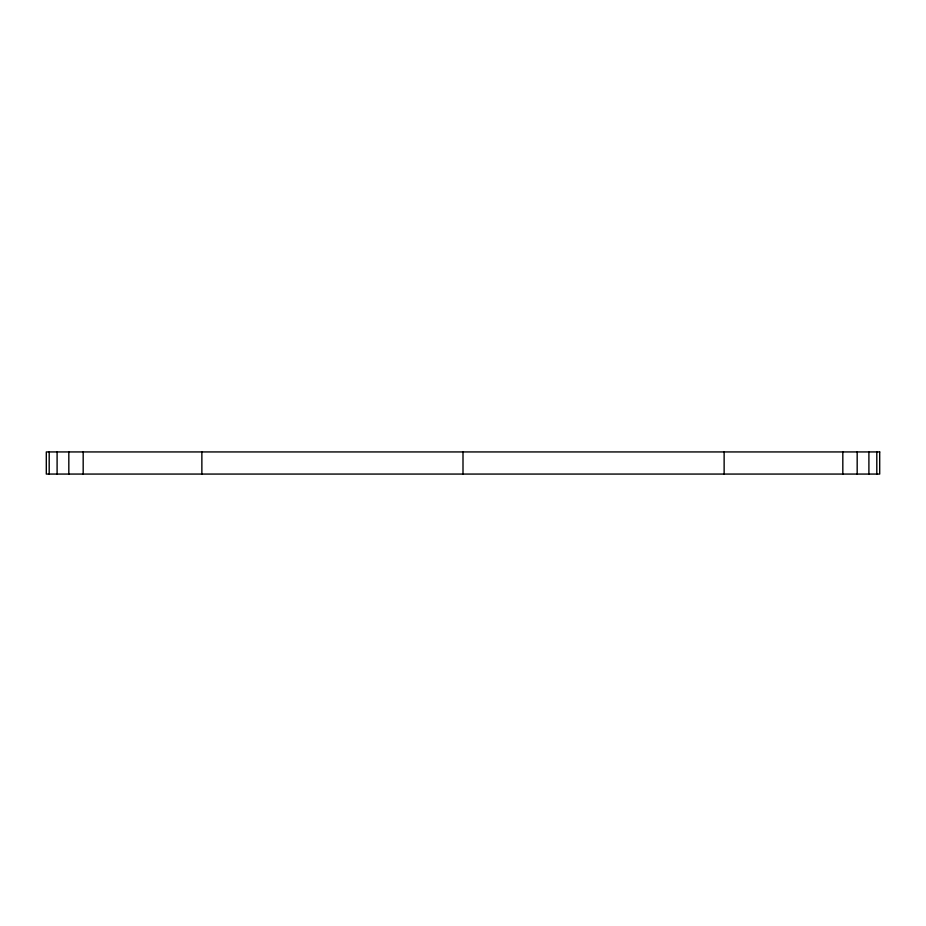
<?xml version="1.0" encoding="UTF-8"?>
<svg xmlns="http://www.w3.org/2000/svg" width="926" height="926" viewBox="0 0 926 926"><rect width="100%" height="100%" fill="white"/><g stroke="black" fill="none" stroke-linecap="round" stroke-linejoin="round"><path stroke-width="1.39" d="M876.806 451.934L876.806 474.066M868.901 451.934L868.901 474.066M857.175 451.934L857.175 474.066M842.822 451.934L842.822 474.066M724.132 451.934L724.132 474.066M463 451.934L463 474.066M201.868 451.934L201.868 474.066M83.178 451.934L83.178 474.066M68.825 451.934L68.825 474.066M57.099 451.934L57.099 474.066M49.194 451.934L49.194 474.066M879.7 451.934L46.3 451.934L46.3 474.066L879.7 474.066L879.7 451.934"/></g></svg>
